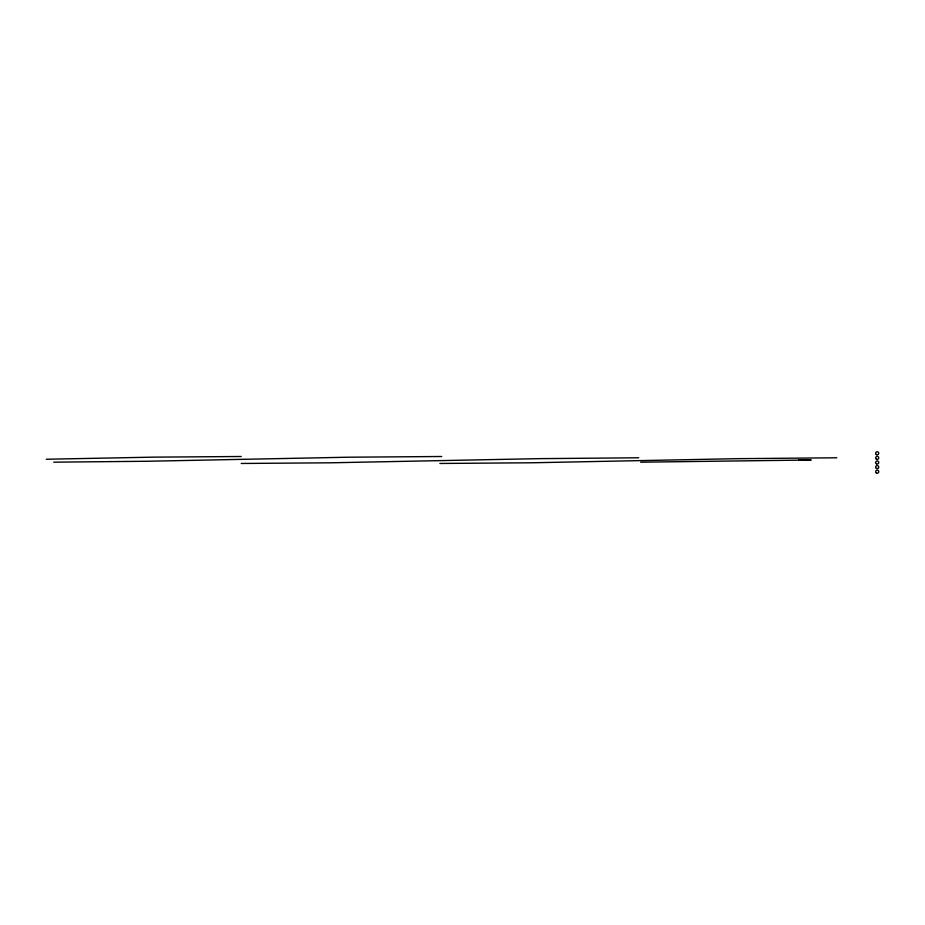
<?xml version="1.0" encoding="UTF-8"?>
<svg xmlns="http://www.w3.org/2000/svg" width="925" height="925" viewBox="0 0 925 925"><rect width="100%" height="100%" fill="white"/><g stroke="black" fill="none" stroke-linecap="round" stroke-linejoin="round"><path stroke-width="1.39" d="M46.25 459.239L153.296 457.147L241.228 456.499M53.731 462.176L147.006 461.263L348.193 457.216L441.688 456.499M638.736 457.783L539.136 458.65L330.757 462.801L241.228 463.471M836.813 457.783L737.213 458.673L532.037 462.778L439.884 463.471M640.62 462.188L811.202 459.991L798.865 459.725M876.438 459.228A1.538 1.538 0 0 0 878.75 457.898A1.538 1.538 0 0 0 876.438 456.568A1.538 1.538 0 0 0 876.438 459.228M876.322 454.557A1.538 1.538 0 0 0 878.738 453.435A1.538 1.538 0 0 0 876.565 451.897A1.538 1.538 0 0 0 876.322 454.557M876.438 463.83A1.538 1.538 0 0 0 878.75 462.5A1.538 1.538 0 0 0 876.438 461.17A1.538 1.538 0 0 0 876.438 463.83M876.438 468.432A1.538 1.538 0 0 0 878.75 467.102A1.538 1.538 0 0 0 876.438 465.772A1.538 1.538 0 0 0 876.438 468.432M876.438 473.033A1.538 1.538 0 0 0 878.75 471.704A1.538 1.538 0 0 0 876.438 470.374A1.538 1.538 0 0 0 876.438 473.033"/></g></svg>
